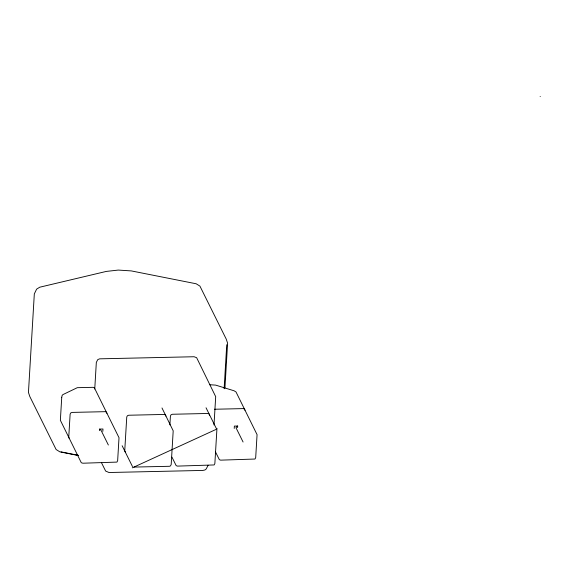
<?xml version="1.0" encoding="UTF-8"?>
<svg xmlns="http://www.w3.org/2000/svg" width="569" height="569" viewBox="0 0 569 569"><rect width="100%" height="100%" fill="white"/><g stroke="black" fill="none" stroke-linecap="round" stroke-linejoin="round"><path stroke-width="0.85" d="M94.753 388.99L96.332 362.382L97.776 359.594L99.66 358.833L194.093 356.742L196.639 357.702L215.694 396.65L214.008 424.951M99.554 430.648L99.646 429.083L102.968 429.012L102.833 431.359M169.889 424.908L170.416 416.039L171.034 414.801L172.364 414.26L207.841 413.471L209.115 413.955L209.577 415.171M216.867 429.851L214.862 463.55L214.143 464.944L177.443 466.111L176.17 465.634L171.952 457.127M224.122 388.734L226.739 344.743M224.933 388.058L227.6 343.185L226.234 339.096L199.925 286.107L196.17 283.775L131.304 270.908L118.274 270.076L106.325 271.413L39.752 287.203L36.622 289.137L34.318 293.91L28.45 392.454L29.823 396.55L56.125 449.531L59.887 451.864L78.045 455.47M234.229 428.443L234.364 426.096L237.686 426.017L237.593 427.582M208.112 465.293L206.163 469.027L204.904 469.994L202.863 470.428L108.985 472.512L105.635 471.068L101.389 462.512M237.686 426.017L235.936 427.618L243.077 442.013M132.285 467.839L217.33 428.834M209.691 384.736L215.637 385.113L234.115 390.796L236.028 391.984L257.067 434.645L255.694 457.64L254.976 459.034L220.623 460.15L219.35 459.667L215.452 451.814M214.47 409.246L243.24 408.606L244.514 409.083L244.983 410.299M134.049 467.078L169.534 466.288L170.472 465.911L171.191 464.517L173.196 430.825L161.987 407.966M540.294 96.488L540.123 96.502M61.089 451.893L78.387 455.321M99.646 429.083L101.218 430.612L108.359 445.008M206.042 407.774L216.405 428.642M122.143 445.733L132.499 466.601M165.906 416.138L165.444 414.922L164.171 414.445L128.694 415.235L127.364 415.768L126.752 417.006L124.746 450.705L125.208 451.914M106.929 413.364L106.467 412.148L105.194 411.671L72.064 412.411L70.734 412.945L70.122 414.182L68.749 437.177L69.219 438.393M61.736 397.297L60.364 420.292L81.303 462.739L82.854 463.216L116.93 462.099L117.648 460.705L119.013 437.71L94.383 387.809L93.11 387.325L77.306 387.681L62.939 394.594L62.177 395.334L61.736 397.297"/></g></svg>
